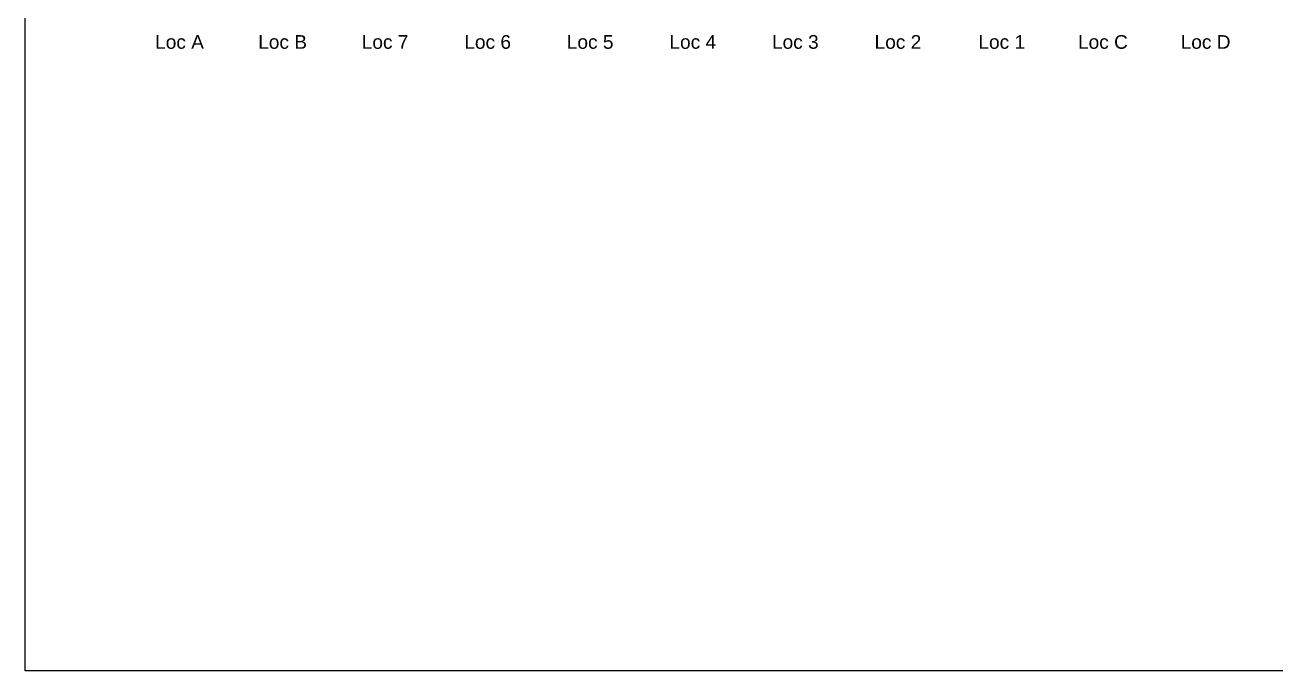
# Model space of a CAD drawing. Header units: millimetres. Extents: x 0 to 59400, y 0 to 42000.
# Drawn here: x 0 to 36594, y 0 to 18910 of the extents above; entities that cross this region are included whole.
import ezdxf

# ---------------------------------------------------------------- set-up
doc = ezdxf.new("R2010")
doc.units = ezdxf.units.MM
doc.header["$LTSCALE"] = 5
doc.styles.add('note', font='arial.ttf')

msp = doc.modelspace()

# ---------------------------------------------------------------- linework, layer by layer
msp.add_lwpolyline([(0, 0), (0, 42000), (59400, 42000), (59400, 0), (0, 0)], close=True)
msp.add_lwpolyline([(0, 0), (0, 42000), (59400, 42000), (59400, 0), (0, 0)], close=True)

# ---------------------------------------------------------------- texts
at = {"char_height": 400, "attachment_point": 1, "style": 'note'}
for s, insert in [('\\pi805.59345;Loc A', (3000, 18613.643)), ('\\pi820.87312;Loc B', (6000, 18613.643)), ('\\pi849.65894;Loc 7', (9000, 18613.643)), ('\\pi849.79536;Loc 6', (12000, 18613.643)), ('\\pi848.15825;Loc 5', (15000, 18613.643)), ('\\pi850.47749;Loc 4', (18000, 18613.643)), ('\\pi849.65894;Loc 3', (21000, 18613.643)), ('\\pi851.70532;Loc 2', (24000, 18613.643)), ('\\pi888.26739;Loc 1', (27000, 18613.643)), ('\\pi801.63711;Loc C', (30000, 18613.643)), ('\\pi805.45703;Loc D', (33000, 18613.643))]:
    msp.add_mtext_dynamic_manual_height_columns(s, width=3000, gutter_width=1, heights=[0], dxfattribs=dict(at, insert=insert))

doc.saveas('drawing.dxf')
